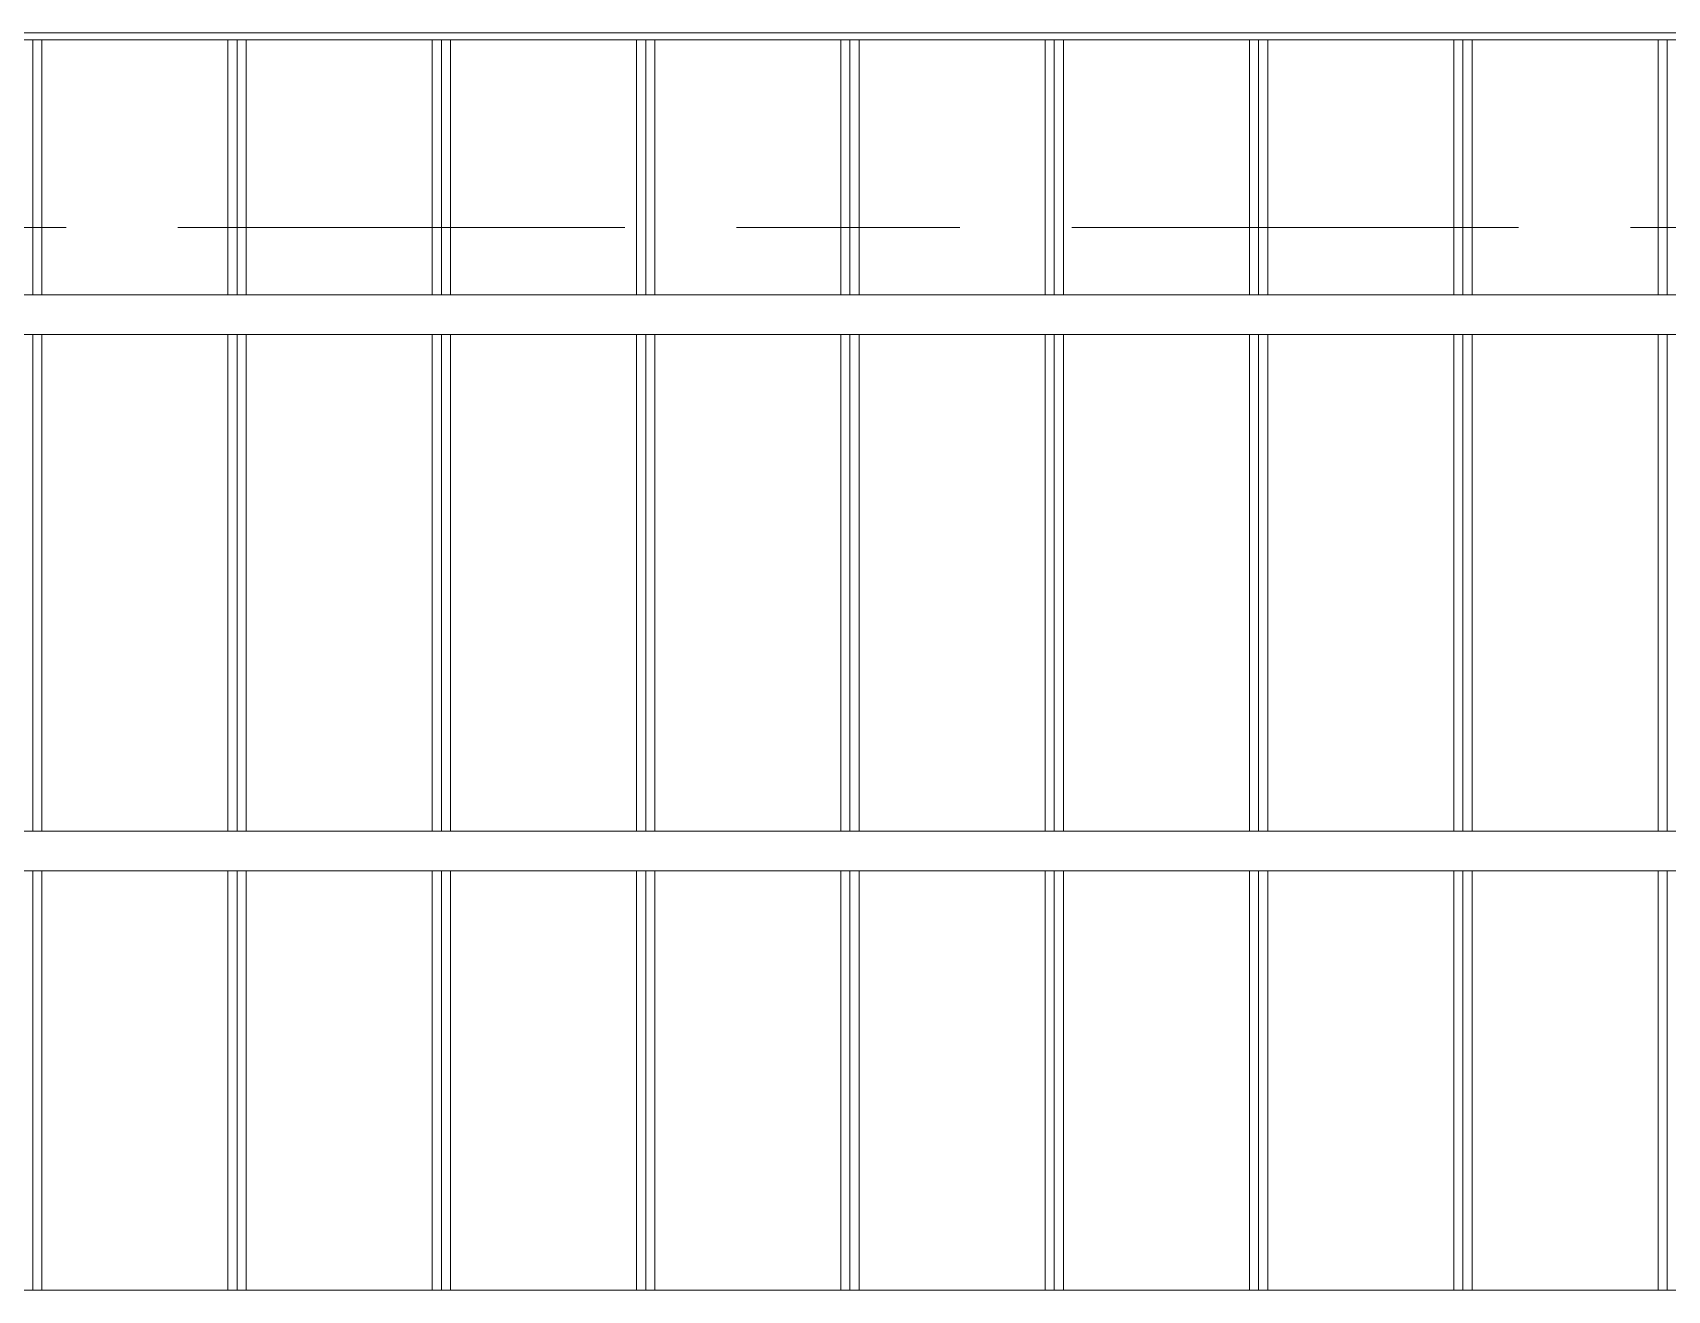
# Model space of a CAD drawing. Header units: metres. Extents: x -5.1 to 74.4, y -0.9 to 14.
# Drawn here: x 23.855 to 27.513, y 6.923 to 9.736 of the extents above; entities that cross this region are included whole.
import ezdxf

# ---------------------------------------------------------------- set-up
doc = ezdxf.new("R2010")
doc.units = ezdxf.units.M
doc.linetypes.add('Center', pattern=[2, 0.5, -0.25, 1, -0.25])
for name, color, linetype, lineweight in [('1', 7, 'Continuous', 18), ('A LARGUEROS', 7, 'Continuous', 9), ('A-NIVELES LINEA_', 7, 'Continuous', 18)]:
    doc.layers.add(name, color=color, linetype=linetype, lineweight=lineweight)

# ---------------------------------------------------------------- blocks, each defined once
blk = doc.blocks.new('MontenDobleC-Espalda-Calibre14-GMI - MONTEN DBL _C_ 12_ CAL14-1582819-CORTE TRANSVERSAL 2-2_')
at = {"layer": 'A LARGUEROS', "color": 8, "lineweight": 5, "true_color": 0x808080}
for p, q in [((9.9014, 9.736), (0.1966, 9.736)), ((0.1966, 9.72), (9.9014, 9.72))]:
    blk.add_line(p, q, dxfattribs=at)
blk = doc.blocks.new('MontenC-Calibre14-GMI 1 - MONTEN _C_ 10_ CAL14 CON CLIPS A COLUMNA-1582845-CORTE TRANSVERSAL 2-2_')
at = {"layer": 'A LARGUEROS', "color": 8, "lineweight": 5, "true_color": 0x808080}
blk.add_line((9.8929, 6.9231), (0.1839, 6.9231), dxfattribs=at)
blk = doc.blocks.new('MontenC-Calibre14-GMI 1 - MONTEN _C_ 10_ CAL14 CON CLIPS A COLUMNA-1582771-CORTE TRANSVERSAL 2-2_')
at = {"layer": 'A LARGUEROS', "color": 8, "lineweight": 5, "true_color": 0x808080}
for p, q in [((9.8929, 7.95), (0.1839, 7.95)), ((0.1839, 7.8611), (9.8929, 7.8611))]:
    blk.add_line(p, q, dxfattribs=at)
blk = doc.blocks.new('MontenC-Calibre14-GMI 1 - MONTEN _C_ 10_ CAL14 CON CLIPS A COLUMNA-1582797-CORTE TRANSVERSAL 2-2_')
at = {"layer": 'A LARGUEROS', "color": 8, "lineweight": 5, "true_color": 0x808080}
for p, q in [((9.8929, 9.15), (0.1739, 9.15)), ((0.1739, 9.0611), (9.8929, 9.0611))]:
    blk.add_line(p, q, dxfattribs=at)

msp = doc.modelspace()

# ---------------------------------------------------------------- linework, layer by layer
at = {"layer": '1', "color": 254, "lineweight": 5, "true_color": 0xe5e5e5}
for p, q in [((23.8551, 9.1498), (23.8551, 9.7202)), ((23.8758, 9.7202), (23.8758, 9.1498)), ((24.2916, 9.7202), (24.2916, 9.1498)), ((24.3123, 9.1498), (24.3123, 9.7202)), ((24.3123, 9.7202), (24.3123, 9.1498)), ((24.333, 9.7202), (24.333, 9.1498)), ((24.7488, 9.7202), (24.7488, 9.1498)), ((24.7695, 9.1498), (24.7695, 9.7202)), ((24.7695, 9.7202), (24.7695, 9.1498)), ((24.7902, 9.7202), (24.7902, 9.1498)), ((25.206, 9.7202), (25.206, 9.1498)), ((25.2267, 9.1498), (25.2267, 9.7202)), ((25.2267, 9.7202), (25.2267, 9.1498)), ((25.2474, 9.7202), (25.2474, 9.1498)), ((25.6632, 9.72), (25.6632, 9.1499)), ((25.6839, 9.1499), (25.6839, 9.72)), ((25.6839, 9.72), (25.6839, 9.1499)), ((25.7046, 9.72), (25.7046, 9.1499)), ((26.1204, 9.72), (26.1204, 9.1499)), ((26.1411, 9.1499), (26.1411, 9.72)), ((26.1411, 9.72), (26.1411, 9.1499)), ((26.1618, 9.72), (26.1618, 9.1499)), ((26.5776, 9.72), (26.5776, 9.1499)), ((26.5983, 9.1499), (26.5983, 9.72)), ((26.5983, 9.72), (26.5983, 9.1499)), ((26.619, 9.72), (26.619, 9.1499)), ((27.0348, 9.72), (27.0348, 9.1499)), ((27.0555, 9.1499), (27.0555, 9.72)), ((27.0762, 9.72), (27.0762, 9.1499)), ((27.492, 9.72), (27.492, 9.15)), ((27.5127, 9.72), (27.5127, 9.15)), ((23.8551, 7.9498), (23.8551, 9.0611)), ((23.8758, 9.0611), (23.8758, 7.9498)), ((24.2916, 9.0611), (24.2916, 7.9498)), ((24.3123, 7.9498), (24.3123, 9.0611)), ((24.3123, 9.0611), (24.3123, 7.9498)), ((24.333, 9.0611), (24.333, 7.9498)), ((24.7488, 9.0611), (24.7488, 7.9498)), ((24.7695, 7.9498), (24.7695, 9.0611)), ((24.7695, 9.0611), (24.7695, 7.9498)), ((24.7902, 9.0611), (24.7902, 7.9498)), ((25.206, 9.0611), (25.206, 7.9498)), ((25.2267, 7.9498), (25.2267, 9.0611)), ((25.2267, 9.0611), (25.2267, 7.9498)), ((25.2474, 9.0611), (25.2474, 7.9498)), ((25.6632, 9.0611), (25.6632, 7.9499)), ((25.6839, 7.9499), (25.6839, 9.0611)), ((25.6839, 9.0611), (25.6839, 7.9499)), ((25.7046, 9.0611), (25.7046, 7.9499)), ((26.1204, 9.0611), (26.1204, 7.9499)), ((26.1411, 7.9499), (26.1411, 9.0611)), ((26.1411, 9.0611), (26.1411, 7.9499)), ((26.1618, 9.0611), (26.1618, 7.9499)), ((26.5776, 9.0611), (26.5776, 7.9499)), ((26.5983, 7.9499), (26.5983, 9.0611)), ((26.5983, 9.0611), (26.5983, 7.9499)), ((26.619, 9.0611), (26.619, 7.9499)), ((27.0348, 9.0611), (27.0348, 7.9499)), ((27.0555, 7.9499), (27.0555, 9.0611)), ((27.0762, 9.0611), (27.0762, 7.9499)), ((27.492, 9.0611), (27.492, 7.95)), ((27.5127, 9.0611), (27.5127, 7.95)), ((23.8551, 6.9229), (23.8551, 7.8611)), ((23.8758, 7.8611), (23.8758, 6.9229)), ((24.2916, 7.8611), (24.2916, 6.9229)), ((24.3123, 6.9229), (24.3123, 7.8611)), ((24.3123, 7.8611), (24.3123, 6.9229)), ((24.333, 7.8611), (24.333, 6.9229)), ((24.7488, 7.8611), (24.7488, 6.9229)), ((24.7695, 6.9229), (24.7695, 7.8611)), ((24.7695, 7.8611), (24.7695, 6.9229)), ((24.7902, 7.8611), (24.7902, 6.9229)), ((25.206, 7.8611), (25.206, 6.9229)), ((25.2267, 6.9229), (25.2267, 7.8611)), ((25.2267, 7.8611), (25.2267, 6.9229)), ((25.2474, 7.8611), (25.2474, 6.9229)), ((25.6632, 7.8611), (25.6632, 6.923)), ((25.6839, 6.923), (25.6839, 7.8611)), ((25.6839, 7.8611), (25.6839, 6.923)), ((25.7046, 7.8611), (25.7046, 6.923)), ((26.1204, 7.8611), (26.1204, 6.923)), ((26.1411, 6.923), (26.1411, 7.8611)), ((26.1411, 7.8611), (26.1411, 6.923)), ((26.1618, 7.8611), (26.1618, 6.923)), ((26.5776, 7.8611), (26.5776, 6.923)), ((26.5983, 6.923), (26.5983, 7.8611)), ((26.5983, 7.8611), (26.5983, 6.923)), ((26.619, 7.8611), (26.619, 6.923)), ((27.0348, 7.8611), (27.0348, 6.923)), ((27.0555, 6.923), (27.0555, 7.8611)), ((27.0762, 7.8611), (27.0762, 6.923)), ((27.492, 7.8611), (27.492, 6.9231)), ((27.5127, 7.8611), (27.5127, 6.9231))]:
    msp.add_line(p, q, dxfattribs=at)
at = {"layer": 'A-NIVELES LINEA_', "linetype": 'Center'}
msp.add_line((15.43, 9.3), (29.7687, 9.3), dxfattribs=at)

# ---------------------------------------------------------------- block references
at = {"layer": 'A LARGUEROS', "color": 8, "lineweight": 5, "true_color": 0x808080}
for name in ['MontenDobleC-Espalda-Calibre14-GMI - MONTEN DBL _C_ 12_ CAL14-1582819-CORTE TRANSVERSAL 2-2_', 'MontenC-Calibre14-GMI 1 - MONTEN _C_ 10_ CAL14 CON CLIPS A COLUMNA-1582797-CORTE TRANSVERSAL 2-2_', 'MontenC-Calibre14-GMI 1 - MONTEN _C_ 10_ CAL14 CON CLIPS A COLUMNA-1582771-CORTE TRANSVERSAL 2-2_', 'MontenC-Calibre14-GMI 1 - MONTEN _C_ 10_ CAL14 CON CLIPS A COLUMNA-1582845-CORTE TRANSVERSAL 2-2_']:
    msp.add_blockref(name, (19.5684, 0), dxfattribs=at)

doc.saveas('drawing.dxf')
